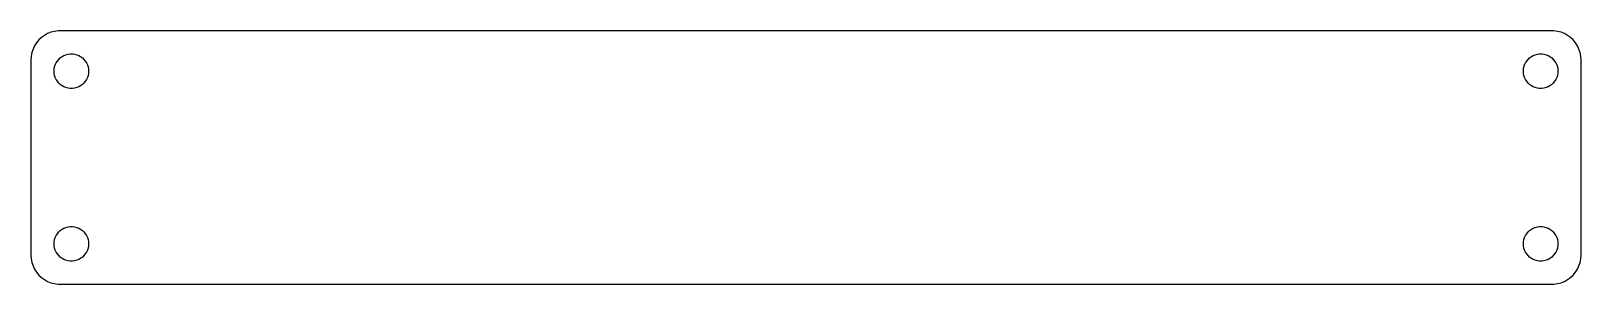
# Model space of a CAD drawing. Header units: metres. Extents: x -134 to 134, y -22 to 22.
import ezdxf

# ---------------------------------------------------------------- set-up
doc = ezdxf.new("R2010")
doc.units = ezdxf.units.M

msp = doc.modelspace()

# ---------------------------------------------------------------- linework, layer by layer
for p, q in [((-131.629, 21.5241), (-132.179, 21.2216)), ((-131.045, 21.7553), (-131.629, 21.5241)), ((-130.437, 21.9114), (-131.045, 21.7553)), ((-129.814, 21.9901), (-130.437, 21.9114)), ((129.814, 21.9901), (-129.814, 21.9901)), ((130.437, 21.9114), (129.814, 21.9901)), ((131.045, 21.7553), (130.437, 21.9114)), ((131.629, 21.5241), (131.045, 21.7553)), ((132.179, 21.2216), (131.629, 21.5241)), ((-134.149, 18.8406), (-134.343, 18.2434)), ((-133.882, 19.4088), (-134.149, 18.8406)), ((-133.545, 19.9389), (-133.882, 19.4088)), ((-133.145, 20.4227), (-133.545, 19.9389)), ((-132.687, 20.8526), (-133.145, 20.4227)), ((-132.179, 21.2216), (-132.687, 20.8526)), ((132.687, 20.8526), (132.179, 21.2216)), ((133.145, 20.4227), (132.687, 20.8526)), ((133.545, 19.9389), (133.145, 20.4227)), ((133.882, 19.4088), (133.545, 19.9389)), ((134.149, 18.8406), (133.882, 19.4088)), ((134.343, 18.2434), (134.149, 18.8406)), ((-134.461, 17.6267), (-134.5, 17)), ((-134.5, 17), (-134.5, -17)), ((-134.343, 18.2434), (-134.461, 17.6267)), ((-130.289, 16.1044), (-130.129, 16.4453)), ((-130.129, 16.4453), (-129.927, 16.7634)), ((-129.927, 16.7634), (-129.687, 17.0536)), ((-129.687, 17.0536), (-129.412, 17.3115)), ((-129.412, 17.3115), (-129.107, 17.533)), ((-129.107, 17.533), (-128.777, 17.7145)), ((-128.777, 17.7145), (-128.427, 17.8532)), ((-128.427, 17.8532), (-128.062, 17.9469)), ((-128.062, 17.9469), (-127.688, 17.9941)), ((-127.688, 17.9941), (-127.312, 17.9941)), ((-127.312, 17.9941), (-126.938, 17.9469)), ((-126.938, 17.9469), (-126.573, 17.8532)), ((-126.573, 17.8532), (-126.223, 17.7145)), ((-126.223, 17.7145), (-125.893, 17.533)), ((-125.893, 17.533), (-125.588, 17.3115)), ((-125.588, 17.3115), (-125.313, 17.0536)), ((-125.313, 17.0536), (-125.073, 16.7634)), ((-125.073, 16.7634), (-124.871, 16.4453)), ((-124.871, 16.4453), (-124.711, 16.1044)), ((124.711, 16.1044), (124.871, 16.4453)), ((124.871, 16.4453), (125.073, 16.7634)), ((125.073, 16.7634), (125.313, 17.0536)), ((125.313, 17.0536), (125.588, 17.3115)), ((125.588, 17.3115), (125.893, 17.533)), ((125.893, 17.533), (126.223, 17.7145)), ((126.223, 17.7145), (126.573, 17.8532)), ((126.573, 17.8532), (126.938, 17.9469)), ((126.938, 17.9469), (127.312, 17.9941)), ((127.312, 17.9941), (127.688, 17.9941)), ((127.688, 17.9941), (128.062, 17.9469)), ((128.062, 17.9469), (128.427, 17.8532)), ((128.427, 17.8532), (128.777, 17.7145)), ((128.777, 17.7145), (129.107, 17.533)), ((129.107, 17.533), (129.412, 17.3115)), ((129.412, 17.3115), (129.687, 17.0536)), ((129.687, 17.0536), (129.927, 16.7634)), ((129.927, 16.7634), (130.129, 16.4453)), ((130.129, 16.4453), (130.289, 16.1044)), ((134.461, 17.6267), (134.343, 18.2434)), ((134.5, 17), (134.461, 17.6267)), ((134.5, -17), (134.5, 17)), ((-130.5, 15), (-130.476, 15.376)), ((-130.476, 14.624), (-130.5, 15)), ((-130.476, 15.376), (-130.406, 15.7461)), ((-130.406, 14.2539), (-130.476, 14.624)), ((-130.406, 15.7461), (-130.289, 16.1044)), ((-130.289, 13.8956), (-130.406, 14.2539)), ((-130.129, 13.5547), (-130.289, 13.8956)), ((-129.927, 13.2366), (-130.129, 13.5547)), ((-124.871, 13.5547), (-125.073, 13.2366)), ((-124.711, 13.8956), (-124.871, 13.5547)), ((-124.711, 16.1044), (-124.594, 15.7461)), ((-124.594, 14.2539), (-124.711, 13.8956)), ((-124.594, 15.7461), (-124.524, 15.376)), ((-124.524, 14.624), (-124.594, 14.2539)), ((-124.524, 15.376), (-124.5, 15)), ((-124.5, 15), (-124.524, 14.624)), ((124.5, 15), (124.524, 15.376)), ((124.524, 14.624), (124.5, 15)), ((124.524, 15.376), (124.594, 15.7461)), ((124.594, 14.2539), (124.524, 14.624)), ((124.594, 15.7461), (124.711, 16.1044)), ((124.711, 13.8956), (124.594, 14.2539)), ((124.871, 13.5547), (124.711, 13.8956)), ((125.073, 13.2366), (124.871, 13.5547)), ((130.129, 13.5547), (129.927, 13.2366)), ((130.289, 13.8956), (130.129, 13.5547)), ((130.289, 16.1044), (130.406, 15.7461)), ((130.406, 14.2539), (130.289, 13.8956)), ((130.406, 15.7461), (130.476, 15.376)), ((130.476, 14.624), (130.406, 14.2539)), ((130.476, 15.376), (130.5, 15)), ((130.5, 15), (130.476, 14.624)), ((-129.687, 12.9464), (-129.927, 13.2366)), ((-129.412, 12.6884), (-129.687, 12.9464)), ((-129.107, 12.467), (-129.412, 12.6884)), ((-128.777, 12.2855), (-129.107, 12.467)), ((-128.427, 12.1468), (-128.777, 12.2855)), ((-128.062, 12.0531), (-128.427, 12.1468)), ((-127.688, 12.0059), (-128.062, 12.0531)), ((-127.312, 12.0059), (-127.688, 12.0059)), ((-126.938, 12.0531), (-127.312, 12.0059)), ((-126.573, 12.1468), (-126.938, 12.0531)), ((-126.223, 12.2855), (-126.573, 12.1468)), ((-125.893, 12.467), (-126.223, 12.2855)), ((-125.588, 12.6884), (-125.893, 12.467)), ((-125.313, 12.9464), (-125.588, 12.6884)), ((-125.073, 13.2366), (-125.313, 12.9464)), ((125.313, 12.9464), (125.073, 13.2366)), ((125.588, 12.6884), (125.313, 12.9464)), ((125.893, 12.467), (125.588, 12.6884)), ((126.223, 12.2855), (125.893, 12.467)), ((126.573, 12.1468), (126.223, 12.2855)), ((126.938, 12.0531), (126.573, 12.1468)), ((127.312, 12.0059), (126.938, 12.0531)), ((127.688, 12.0059), (127.312, 12.0059)), ((128.062, 12.0531), (127.688, 12.0059)), ((128.427, 12.1468), (128.062, 12.0531)), ((128.777, 12.2855), (128.427, 12.1468)), ((129.107, 12.467), (128.777, 12.2855)), ((129.412, 12.6884), (129.107, 12.467)), ((129.687, 12.9464), (129.412, 12.6884)), ((129.927, 13.2366), (129.687, 12.9464)), ((-130.129, -13.5547), (-129.927, -13.2366)), ((-129.927, -13.2366), (-129.687, -12.9464)), ((-129.687, -12.9464), (-129.412, -12.6884)), ((-129.412, -12.6884), (-129.107, -12.467)), ((-129.107, -12.467), (-128.777, -12.2855)), ((-128.777, -12.2855), (-128.427, -12.1468)), ((-128.427, -12.1468), (-128.062, -12.0531)), ((-128.062, -12.0531), (-127.688, -12.0059)), ((-127.688, -12.0059), (-127.312, -12.0059)), ((-127.312, -12.0059), (-126.938, -12.0531)), ((-126.938, -12.0531), (-126.573, -12.1468)), ((-126.573, -12.1468), (-126.223, -12.2855)), ((-126.223, -12.2855), (-125.893, -12.467)), ((-125.893, -12.467), (-125.588, -12.6884)), ((-125.588, -12.6884), (-125.313, -12.9464)), ((-125.313, -12.9464), (-125.073, -13.2366)), ((-125.073, -13.2366), (-124.871, -13.5547)), ((124.871, -13.5547), (125.073, -13.2366)), ((125.073, -13.2366), (125.313, -12.9464)), ((125.313, -12.9464), (125.588, -12.6884)), ((125.588, -12.6884), (125.893, -12.467)), ((125.893, -12.467), (126.223, -12.2855)), ((126.223, -12.2855), (126.573, -12.1468)), ((126.573, -12.1468), (126.938, -12.0531)), ((126.938, -12.0531), (127.312, -12.0059)), ((127.312, -12.0059), (127.688, -12.0059)), ((127.688, -12.0059), (128.062, -12.0531)), ((128.062, -12.0531), (128.427, -12.1468)), ((128.427, -12.1468), (128.777, -12.2855)), ((128.777, -12.2855), (129.107, -12.467)), ((129.107, -12.467), (129.412, -12.6884)), ((129.412, -12.6884), (129.687, -12.9464)), ((129.687, -12.9464), (129.927, -13.2366)), ((129.927, -13.2366), (130.129, -13.5547)), ((-130.5, -15), (-130.476, -14.624)), ((-130.476, -15.376), (-130.5, -15)), ((-130.476, -14.624), (-130.406, -14.2539)), ((-130.406, -15.7461), (-130.476, -15.376)), ((-130.406, -14.2539), (-130.289, -13.8956)), ((-130.289, -16.1044), (-130.406, -15.7461)), ((-130.289, -13.8956), (-130.129, -13.5547)), ((-130.129, -16.4453), (-130.289, -16.1044)), ((-124.871, -13.5547), (-124.711, -13.8956)), ((-124.711, -16.1044), (-124.871, -16.4453)), ((-124.711, -13.8956), (-124.594, -14.2539)), ((-124.594, -15.7461), (-124.711, -16.1044)), ((-124.594, -14.2539), (-124.524, -14.624)), ((-124.524, -15.376), (-124.594, -15.7461)), ((-124.524, -14.624), (-124.5, -15)), ((-124.5, -15), (-124.524, -15.376)), ((124.5, -15), (124.524, -14.624)), ((124.524, -15.376), (124.5, -15)), ((124.524, -14.624), (124.594, -14.2539)), ((124.594, -15.7461), (124.524, -15.376)), ((124.594, -14.2539), (124.711, -13.8956)), ((124.711, -16.1044), (124.594, -15.7461)), ((124.711, -13.8956), (124.871, -13.5547)), ((124.871, -16.4453), (124.711, -16.1044)), ((130.129, -13.5547), (130.289, -13.8956)), ((130.289, -16.1044), (130.129, -16.4453)), ((130.289, -13.8956), (130.406, -14.2539)), ((130.406, -15.7461), (130.289, -16.1044)), ((130.406, -14.2539), (130.476, -14.624)), ((130.476, -15.376), (130.406, -15.7461)), ((130.476, -14.624), (130.5, -15)), ((130.5, -15), (130.476, -15.376)), ((-134.5, -17), (-134.461, -17.6267)), ((-134.461, -17.6267), (-134.343, -18.2434)), ((-134.343, -18.2434), (-134.149, -18.8406)), ((-129.927, -16.7634), (-130.129, -16.4453)), ((-129.687, -17.0536), (-129.927, -16.7634)), ((-129.412, -17.3115), (-129.687, -17.0536)), ((-129.107, -17.533), (-129.412, -17.3115)), ((-128.777, -17.7145), (-129.107, -17.533)), ((-128.427, -17.8532), (-128.777, -17.7145)), ((-128.062, -17.9469), (-128.427, -17.8532)), ((-127.688, -17.9941), (-128.062, -17.9469)), ((-127.312, -17.9941), (-127.688, -17.9941)), ((-126.938, -17.9469), (-127.312, -17.9941)), ((-126.573, -17.8532), (-126.938, -17.9469)), ((-126.223, -17.7145), (-126.573, -17.8532)), ((-125.893, -17.533), (-126.223, -17.7145)), ((-125.588, -17.3115), (-125.893, -17.533)), ((-125.313, -17.0536), (-125.588, -17.3115)), ((-125.073, -16.7634), (-125.313, -17.0536)), ((-124.871, -16.4453), (-125.073, -16.7634)), ((125.073, -16.7634), (124.871, -16.4453)), ((125.313, -17.0536), (125.073, -16.7634)), ((125.588, -17.3115), (125.313, -17.0536)), ((125.893, -17.533), (125.588, -17.3115)), ((126.223, -17.7145), (125.893, -17.533)), ((126.573, -17.8532), (126.223, -17.7145)), ((126.938, -17.9469), (126.573, -17.8532)), ((127.312, -17.9941), (126.938, -17.9469)), ((127.688, -17.9941), (127.312, -17.9941)), ((128.062, -17.9469), (127.688, -17.9941)), ((128.427, -17.8532), (128.062, -17.9469)), ((128.777, -17.7145), (128.427, -17.8532)), ((129.107, -17.533), (128.777, -17.7145)), ((129.412, -17.3115), (129.107, -17.533)), ((129.687, -17.0536), (129.412, -17.3115)), ((129.927, -16.7634), (129.687, -17.0536)), ((130.129, -16.4453), (129.927, -16.7634)), ((134.149, -18.8406), (134.343, -18.2434)), ((134.343, -18.2434), (134.461, -17.6267)), ((134.461, -17.6267), (134.5, -17)), ((-134.149, -18.8406), (-133.882, -19.4088)), ((-133.882, -19.4088), (-133.545, -19.9389)), ((-133.545, -19.9389), (-133.145, -20.4227)), ((-133.145, -20.4227), (-132.687, -20.8526)), ((-132.687, -20.8526), (-132.179, -21.2216)), ((-132.179, -21.2216), (-131.629, -21.5241)), ((131.629, -21.5241), (132.179, -21.2216)), ((132.179, -21.2216), (132.687, -20.8526)), ((132.687, -20.8526), (133.145, -20.4227)), ((133.145, -20.4227), (133.545, -19.9389)), ((133.545, -19.9389), (133.882, -19.4088)), ((133.882, -19.4088), (134.149, -18.8406)), ((-131.629, -21.5241), (-131.045, -21.7553)), ((-131.045, -21.7553), (-130.437, -21.9114)), ((-130.437, -21.9114), (-129.814, -21.9901)), ((-129.814, -21.9901), (129.814, -21.9901)), ((129.814, -21.9901), (130.437, -21.9114)), ((130.437, -21.9114), (131.045, -21.7553)), ((131.045, -21.7553), (131.629, -21.5241))]:
    msp.add_line(p, q)

doc.saveas('drawing.dxf')
